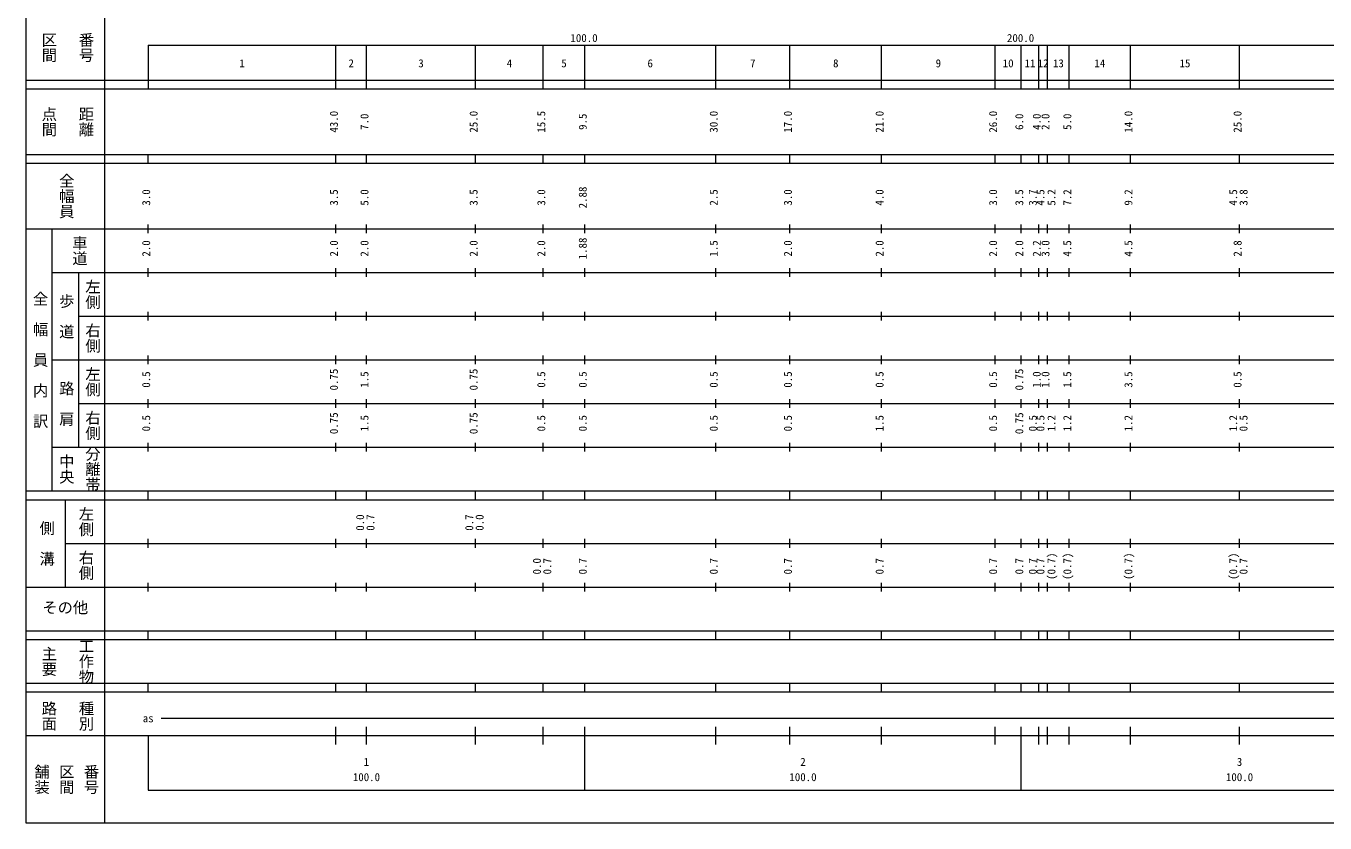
# Model space of a CAD drawing. Units: millimetres on the paper, enlarged 1000 times. Extents: x 63590 to 703590, y -443 to 359557.
# Drawn here: x 63590 to 361168, y -443 to 181966 of the extents above; entities that cross this region are included whole.
import ezdxf
from ezdxf.enums import TextEntityAlignment as Align

# ---------------------------------------------------------------- set-up
doc = ezdxf.new("R2010")
doc.units = ezdxf.units.MM
doc.header["$LTSCALE"] = 1000
doc.layers.add('S-SUV', color=7, linetype='Continuous', lineweight=13)
doc.styles.add('@ＭＳ ゴシック', font='')
doc.styles.add('ＭＳ ゴシック', font='')
doc.styles.get('@ＭＳ ゴシック').set_extended_font_data('@MS Gothic')
doc.styles.get('ＭＳ ゴシック').set_extended_font_data('MS Gothic')

msp = doc.modelspace()

# ---------------------------------------------------------------- linework, layer by layer
at = {"layer": 'S-SUV'}
for p, q in [((63590, 359557), (63590, -443)), ((81590, 349557), (81590, -443)), ((91590, 177557), (602590, 177557)), ((91590, 177557), (91590, 167557)), ((134590, 167557), (134590, 177557)), ((141590, 167557), (141590, 177557)), ((166590, 167557), (166590, 177557)), ((182090, 167557), (182090, 177557)), ((191590, 167557), (191590, 177557)), ((221590, 167557), (221590, 177557)), ((238590, 167557), (238590, 177557)), ((259590, 167557), (259590, 177557)), ((285590, 167557), (285590, 177557)), ((291590, 167557), (291590, 177557)), ((295590, 167557), (295590, 177557)), ((297590, 167557), (297590, 177557)), ((302590, 167557), (302590, 177557)), ((316590, 167557), (316590, 177557)), ((341590, 167557), (341590, 177557)), ((63590, 169557), (602590, 169557)), ((63590, 167557), (602590, 167557)), ((63590, 152557), (602590, 152557)), ((91590, 150557), (91590, 152557)), ((134590, 150557), (134590, 152557)), ((141590, 150557), (141590, 152557)), ((166590, 150557), (166590, 152557)), ((182090, 150557), (182090, 152557)), ((191590, 150557), (191590, 152557)), ((221590, 150557), (221590, 152557)), ((238590, 150557), (238590, 152557)), ((259590, 150557), (259590, 152557)), ((285590, 150557), (285590, 152557)), ((291590, 150557), (291590, 152557)), ((295590, 150557), (295590, 152557)), ((297590, 150557), (297590, 152557)), ((302590, 150557), (302590, 152557)), ((316590, 150557), (316590, 152557)), ((341590, 150557), (341590, 152557)), ((63590, 150557), (602590, 150557)), ((63590, 135557), (602590, 135557)), ((69590, 75557), (69590, 135557)), ((91590, 134557), (91590, 136557)), ((134590, 134557), (134590, 136557)), ((141590, 134557), (141590, 136557)), ((166590, 134557), (166590, 136557)), ((182090, 134557), (182090, 136557)), ((191590, 134557), (191590, 136557)), ((221590, 134557), (221590, 136557)), ((238590, 134557), (238590, 136557)), ((259590, 134557), (259590, 136557)), ((285590, 134557), (285590, 136557)), ((291590, 134557), (291590, 136557)), ((295590, 134557), (295590, 136557)), ((297590, 134557), (297590, 136557)), ((302590, 134557), (302590, 136557)), ((316590, 134557), (316590, 136557)), ((341590, 134557), (341590, 136557)), ((69590, 125557), (602590, 125557)), ((75590, 125557), (75590, 85557)), ((91590, 124557), (91590, 126557)), ((134590, 124557), (134590, 126557)), ((141590, 124557), (141590, 126557)), ((166590, 124557), (166590, 126557)), ((182090, 124557), (182090, 126557)), ((191590, 124557), (191590, 126557)), ((221590, 124557), (221590, 126557)), ((238590, 124557), (238590, 126557)), ((259590, 124557), (259590, 126557)), ((285590, 124557), (285590, 126557)), ((291590, 124557), (291590, 126557)), ((295590, 124557), (295590, 126557)), ((297590, 124557), (297590, 126557)), ((302590, 124557), (302590, 126557)), ((316590, 124557), (316590, 126557)), ((341590, 124557), (341590, 126557)), ((91590, 114557), (91590, 116557)), ((134590, 114557), (134590, 116557)), ((141590, 114557), (141590, 116557)), ((166590, 114557), (166590, 116557)), ((182090, 114557), (182090, 116557)), ((191590, 114557), (191590, 116557)), ((221590, 114557), (221590, 116557)), ((238590, 114557), (238590, 116557)), ((259590, 114557), (259590, 116557)), ((285590, 114557), (285590, 116557)), ((291590, 114557), (291590, 116557)), ((295590, 114557), (295590, 116557)), ((297590, 114557), (297590, 116557)), ((302590, 114557), (302590, 116557)), ((316590, 114557), (316590, 116557)), ((341590, 114557), (341590, 116557)), ((75590, 115557), (602590, 115557)), ((69590, 105557), (602590, 105557)), ((91590, 104557), (91590, 106557)), ((134590, 104557), (134590, 106557)), ((141590, 104557), (141590, 106557)), ((166590, 104557), (166590, 106557)), ((182090, 104557), (182090, 106557)), ((191590, 104557), (191590, 106557)), ((221590, 104557), (221590, 106557)), ((238590, 104557), (238590, 106557)), ((259590, 104557), (259590, 106557)), ((285590, 104557), (285590, 106557)), ((291590, 104557), (291590, 106557)), ((295590, 104557), (295590, 106557)), ((297590, 104557), (297590, 106557)), ((302590, 104557), (302590, 106557)), ((316590, 104557), (316590, 106557)), ((341590, 104557), (341590, 106557)), ((75590, 95557), (602590, 95557)), ((91590, 94557), (91590, 96557)), ((134590, 94557), (134590, 96557)), ((141590, 94557), (141590, 96557)), ((166590, 94557), (166590, 96557)), ((182090, 94557), (182090, 96557)), ((191590, 94557), (191590, 96557)), ((221590, 94557), (221590, 96557)), ((238590, 94557), (238590, 96557)), ((259590, 94557), (259590, 96557)), ((285590, 94557), (285590, 96557)), ((291590, 94557), (291590, 96557)), ((295590, 94557), (295590, 96557)), ((297590, 94557), (297590, 96557)), ((302590, 94557), (302590, 96557)), ((316590, 94557), (316590, 96557)), ((341590, 94557), (341590, 96557)), ((91590, 84557), (91590, 86557)), ((134590, 84557), (134590, 86557)), ((141590, 84557), (141590, 86557)), ((166590, 84557), (166590, 86557)), ((182090, 84557), (182090, 86557)), ((191590, 84557), (191590, 86557)), ((221590, 84557), (221590, 86557)), ((238590, 84557), (238590, 86557)), ((259590, 84557), (259590, 86557)), ((285590, 84557), (285590, 86557)), ((291590, 84557), (291590, 86557)), ((295590, 84557), (295590, 86557)), ((297590, 84557), (297590, 86557)), ((302590, 84557), (302590, 86557)), ((316590, 84557), (316590, 86557)), ((341590, 84557), (341590, 86557)), ((69590, 85557), (602590, 85557)), ((63590, 75557), (602590, 75557)), ((91590, 73557), (91590, 75557)), ((134590, 73557), (134590, 75557)), ((141590, 73557), (141590, 75557)), ((166590, 73557), (166590, 75557)), ((182090, 73557), (182090, 75557)), ((191590, 73557), (191590, 75557)), ((221590, 73557), (221590, 75557)), ((238590, 73557), (238590, 75557)), ((259590, 73557), (259590, 75557)), ((285590, 73557), (285590, 75557)), ((291590, 73557), (291590, 75557)), ((295590, 73557), (295590, 75557)), ((297590, 73557), (297590, 75557)), ((302590, 73557), (302590, 75557)), ((316590, 73557), (316590, 75557)), ((341590, 73557), (341590, 75557)), ((63590, 73557), (602590, 73557)), ((72590, 73557), (72590, 53557)), ((72590, 63557), (602590, 63557)), ((91590, 62557), (91590, 64557)), ((134590, 62557), (134590, 64557)), ((141590, 62557), (141590, 64557)), ((166590, 62557), (166590, 64557)), ((182090, 62557), (182090, 64557)), ((191590, 62557), (191590, 64557)), ((221590, 62557), (221590, 64557)), ((238590, 62557), (238590, 64557)), ((259590, 62557), (259590, 64557)), ((285590, 62557), (285590, 64557)), ((291590, 62557), (291590, 64557)), ((295590, 62557), (295590, 64557)), ((297590, 62557), (297590, 64557)), ((302590, 62557), (302590, 64557)), ((316590, 62557), (316590, 64557)), ((341590, 62557), (341590, 64557)), ((91590, 52557), (91590, 54557)), ((134590, 52557), (134590, 54557)), ((141590, 52557), (141590, 54557)), ((166590, 52557), (166590, 54557)), ((182090, 52557), (182090, 54557)), ((191590, 52557), (191590, 54557)), ((221590, 52557), (221590, 54557)), ((238590, 52557), (238590, 54557)), ((259590, 52557), (259590, 54557)), ((285590, 52557), (285590, 54557)), ((291590, 52557), (291590, 54557)), ((295590, 52557), (295590, 54557)), ((297590, 52557), (297590, 54557)), ((302590, 52557), (302590, 54557)), ((316590, 52557), (316590, 54557)), ((341590, 52557), (341590, 54557)), ((63590, 53557), (602590, 53557)), ((63590, 43557), (602590, 43557)), ((91590, 41557), (91590, 43557)), ((134590, 41557), (134590, 43557)), ((141590, 41557), (141590, 43557)), ((166590, 41557), (166590, 43557)), ((182090, 41557), (182090, 43557)), ((191590, 41557), (191590, 43557)), ((221590, 41557), (221590, 43557)), ((238590, 41557), (238590, 43557)), ((259590, 41557), (259590, 43557)), ((285590, 41557), (285590, 43557)), ((291590, 41557), (291590, 43557)), ((295590, 41557), (295590, 43557)), ((297590, 41557), (297590, 43557)), ((302590, 41557), (302590, 43557)), ((316590, 41557), (316590, 43557)), ((341590, 41557), (341590, 43557)), ((63590, 41557), (602590, 41557)), ((63590, 31557), (602590, 31557)), ((91590, 29557), (91590, 31557)), ((134590, 29557), (134590, 31557)), ((141590, 29557), (141590, 31557)), ((166590, 29557), (166590, 31557)), ((182090, 29557), (182090, 31557)), ((191590, 29557), (191590, 31557)), ((221590, 29557), (221590, 31557)), ((238590, 29557), (238590, 31557)), ((259590, 29557), (259590, 31557)), ((285590, 29557), (285590, 31557)), ((291590, 29557), (291590, 31557)), ((295590, 29557), (295590, 31557)), ((297590, 29557), (297590, 31557)), ((302590, 29557), (302590, 31557)), ((316590, 29557), (316590, 31557)), ((341590, 29557), (341590, 31557)), ((63590, 29557), (602590, 29557)), ((94590, 23557), (588590, 23557)), ((134590, 17557), (134590, 21557)), ((141590, 17557), (141590, 21557)), ((166590, 17557), (166590, 21557)), ((182090, 17557), (182090, 21557)), ((191590, 7057), (191590, 21557)), ((221590, 17557), (221590, 21557)), ((238590, 17557), (238590, 21557)), ((259590, 17557), (259590, 21557)), ((285590, 17557), (285590, 21557)), ((291590, 7057), (291590, 21557)), ((295590, 17557), (295590, 21557)), ((297590, 17557), (297590, 21557)), ((302590, 17557), (302590, 21557)), ((316590, 17557), (316590, 21557)), ((341590, 17557), (341590, 21557)), ((63590, 19557), (602590, 19557)), ((91590, 19557), (91590, 7057)), ((91590, 7057), (602590, 7057)), ((63590, -443), (703590, -443))]:
    msp.add_line(p, q, dxfattribs=at)

# ---------------------------------------------------------------- texts
for s, height, rotation, style, p in [('区間', 2566, 270, '@ＭＳ ゴシック', (66840, 180557)), ('番号', 2566, 270, '@ＭＳ ゴシック', (75340, 180557)), ('点間', 2566, 270, '@ＭＳ ゴシック', (66840, 163557)), ('距離', 2566, 270, '@ＭＳ ゴシック', (75340, 163557)), ('43.0', 1833, 90, 'ＭＳ ゴシック', (135590, 157557)), ('7.0', 1833, 90, 'ＭＳ ゴシック', (142590, 158182)), ('25.0', 1833, 90, 'ＭＳ ゴシック', (167590, 157557)), ('15.5', 1833, 90, 'ＭＳ ゴシック', (183090, 157557)), ('9.5', 1833, 90, 'ＭＳ ゴシック', (192590, 158182)), ('30.0', 1833, 90, 'ＭＳ ゴシック', (222590, 157557)), ('17.0', 1833, 90, 'ＭＳ ゴシック', (239590, 157557)), ('21.0', 1833, 90, 'ＭＳ ゴシック', (260590, 157557)), ('26.0', 1833, 90, 'ＭＳ ゴシック', (286590, 157557)), ('6.0', 1833, 90, 'ＭＳ ゴシック', (292590, 158182)), ('4.0', 1833, 90, 'ＭＳ ゴシック', (296590, 158182)), ('2.0', 1833, 90, 'ＭＳ ゴシック', (298590, 158182)), ('5.0', 1833, 90, 'ＭＳ ゴシック', (303590, 158182)), ('14.0', 1833, 90, 'ＭＳ ゴシック', (317590, 157557)), ('25.0', 1833, 90, 'ＭＳ ゴシック', (342590, 157557)), ('全幅員', 2566, 270, '@ＭＳ ゴシック', (70840, 148307)), ('3.0', 1833, 90, 'ＭＳ ゴシック', (92590, 140856)), ('3.5', 1833, 90, 'ＭＳ ゴシック', (135590, 140856)), ('5.0', 1833, 90, 'ＭＳ ゴシック', (142590, 140856)), ('3.5', 1833, 90, 'ＭＳ ゴシック', (167590, 140856)), ('3.0', 1833, 90, 'ＭＳ ゴシック', (183090, 140856)), ('2.88', 1833, 90, 'ＭＳ ゴシック', (192590, 140231)), ('2.5', 1833, 90, 'ＭＳ ゴシック', (222590, 140856)), ('3.0', 1833, 90, 'ＭＳ ゴシック', (239590, 140856)), ('4.0', 1833, 90, 'ＭＳ ゴシック', (260590, 140856)), ('3.0', 1833, 90, 'ＭＳ ゴシック', (286590, 140856)), ('3.5', 1833, 90, 'ＭＳ ゴシック', (292590, 140856)), ('3.7', 1833, 90, 'ＭＳ ゴシック', (295679, 140856)), ('4.5', 1833, 90, 'ＭＳ ゴシック', (297438, 140856)), ('5.2', 1833, 90, 'ＭＳ ゴシック', (299960, 140856)), ('7.2', 1833, 90, 'ＭＳ ゴシック', (303590, 140856)), ('9.2', 1833, 90, 'ＭＳ ゴシック', (317590, 140856)), ('4.5', 1833, 90, 'ＭＳ ゴシック', (341590, 140856)), ('3.8', 1833, 90, 'ＭＳ ゴシック', (343960, 140856)), ('車道', 2566, 270, '@ＭＳ ゴシック', (73840, 134057)), ('2.0', 1833, 90, 'ＭＳ ゴシック', (92590, 129182)), ('2.0', 1833, 90, 'ＭＳ ゴシック', (135590, 129182)), ('2.0', 1833, 90, 'ＭＳ ゴシック', (142590, 129182)), ('2.0', 1833, 90, 'ＭＳ ゴシック', (167590, 129182)), ('2.0', 1833, 90, 'ＭＳ ゴシック', (183090, 129182)), ('1.88', 1833, 90, 'ＭＳ ゴシック', (192590, 128557)), ('1.5', 1833, 90, 'ＭＳ ゴシック', (222590, 129182)), ('2.0', 1833, 90, 'ＭＳ ゴシック', (239590, 129182)), ('2.0', 1833, 90, 'ＭＳ ゴシック', (260590, 129182)), ('2.0', 1833, 90, 'ＭＳ ゴシック', (286590, 129182)), ('2.0', 1833, 90, 'ＭＳ ゴシック', (292590, 129182)), ('2.2', 1833, 90, 'ＭＳ ゴシック', (296590, 129182)), ('3.0', 1833, 90, 'ＭＳ ゴシック', (298590, 129182)), ('4.5', 1833, 90, 'ＭＳ ゴシック', (303590, 129182)), ('4.5', 1833, 90, 'ＭＳ ゴシック', (317590, 129182)), ('2.8', 1833, 90, 'ＭＳ ゴシック', (342590, 129182)), ('左側', 2566, 270, '@ＭＳ ゴシック', (76840, 124057)), ('全\u3000幅\u3000員\u3000内\u3000訳', 2566, 270, '@ＭＳ ゴシック', (64840, 121307)), ('歩\u3000道', 2566, 270, '@ＭＳ ゴシック', (70840, 120807)), ('右側', 2566, 270, '@ＭＳ ゴシック', (76840, 114057)), ('左側', 2566, 270, '@ＭＳ ゴシック', (76840, 104057)), ('0.5', 1833, 90, 'ＭＳ ゴシック', (92590, 99182)), ('0.75', 1833, 90, 'ＭＳ ゴシック', (135590, 98557)), ('1.5', 1833, 90, 'ＭＳ ゴシック', (142590, 99182)), ('0.75', 1833, 90, 'ＭＳ ゴシック', (167590, 98557)), ('0.5', 1833, 90, 'ＭＳ ゴシック', (183090, 99182)), ('0.5', 1833, 90, 'ＭＳ ゴシック', (192590, 99182)), ('0.5', 1833, 90, 'ＭＳ ゴシック', (222590, 99182)), ('0.5', 1833, 90, 'ＭＳ ゴシック', (239590, 99182)), ('0.5', 1833, 90, 'ＭＳ ゴシック', (260590, 99182)), ('0.5', 1833, 90, 'ＭＳ ゴシック', (286590, 99182)), ('0.75', 1833, 90, 'ＭＳ ゴシック', (292590, 98557)), ('1.0', 1833, 90, 'ＭＳ ゴシック', (296590, 99182)), ('1.0', 1833, 90, 'ＭＳ ゴシック', (298590, 99182)), ('1.5', 1833, 90, 'ＭＳ ゴシック', (303590, 99182)), ('3.5', 1833, 90, 'ＭＳ ゴシック', (317590, 99182)), ('0.5', 1833, 90, 'ＭＳ ゴシック', (342590, 99182)), ('路\u3000肩', 2566, 270, '@ＭＳ ゴシック', (70840, 100807)), ('右側', 2566, 270, '@ＭＳ ゴシック', (76840, 94057)), ('0.5', 1833, 90, 'ＭＳ ゴシック', (92590, 89182)), ('0.75', 1833, 90, 'ＭＳ ゴシック', (135590, 88557)), ('1.5', 1833, 90, 'ＭＳ ゴシック', (142590, 89182)), ('0.75', 1833, 90, 'ＭＳ ゴシック', (167590, 88557)), ('0.5', 1833, 90, 'ＭＳ ゴシック', (183090, 89182)), ('0.5', 1833, 90, 'ＭＳ ゴシック', (192590, 89182)), ('0.5', 1833, 90, 'ＭＳ ゴシック', (222590, 89182)), ('0.5', 1833, 90, 'ＭＳ ゴシック', (239590, 89182)), ('1.5', 1833, 90, 'ＭＳ ゴシック', (260590, 89182)), ('0.5', 1833, 90, 'ＭＳ ゴシック', (286590, 89182)), ('0.75', 1833, 90, 'ＭＳ ゴシック', (292590, 88557)), ('0.5', 1833, 90, 'ＭＳ ゴシック', (295679, 89182)), ('0.5', 1833, 90, 'ＭＳ ゴシック', (297438, 89182)), ('1.2', 1833, 90, 'ＭＳ ゴシック', (299960, 89182)), ('1.2', 1833, 90, 'ＭＳ ゴシック', (303590, 89182)), ('1.2', 1833, 90, 'ＭＳ ゴシック', (317590, 89182)), ('1.2', 1833, 90, 'ＭＳ ゴシック', (341590, 89182)), ('0.5', 1833, 90, 'ＭＳ ゴシック', (343960, 89182)), ('中央', 2566, 270, '@ＭＳ ゴシック', (70840, 84057)), ('分離帯', 2566, 270, '@ＭＳ ゴシック', (76840, 85807)), ('左側', 2566, 270, '@ＭＳ ゴシック', (75340, 72057)), ('側\u3000溝', 2566, 270, '@ＭＳ ゴシック', (66340, 68807)), ('0.0', 1833, 90, 'ＭＳ ゴシック', (141590, 66446)), ('0.7', 1833, 90, 'ＭＳ ゴシック', (143960, 66446)), ('0.7', 1833, 90, 'ＭＳ ゴシック', (166590, 66446)), ('0.0', 1833, 90, 'ＭＳ ゴシック', (168960, 66446)), ('右側', 2566, 270, '@ＭＳ ゴシック', (75340, 62057)), ('0.0', 1833, 90, 'ＭＳ ゴシック', (182090, 56446)), ('0.7', 1833, 90, 'ＭＳ ゴシック', (184460, 56446)), ('0.7', 1833, 90, 'ＭＳ ゴシック', (192590, 56446)), ('0.7', 1833, 90, 'ＭＳ ゴシック', (222590, 56446)), ('0.7', 1833, 90, 'ＭＳ ゴシック', (239590, 56446)), ('0.7', 1833, 90, 'ＭＳ ゴシック', (260590, 56446)), ('0.7', 1833, 90, 'ＭＳ ゴシック', (286590, 56446)), ('0.7', 1833, 90, 'ＭＳ ゴシック', (292590, 56446)), ('0.7', 1833, 90, 'ＭＳ ゴシック', (295679, 56446)), ('0.7', 1833, 90, 'ＭＳ ゴシック', (297438, 56446)), ('(0.7)', 1833, 90, 'ＭＳ ゴシック', (299960, 55196)), ('(0.7)', 1833, 90, 'ＭＳ ゴシック', (303590, 55196)), ('(0.7)', 1833, 90, 'ＭＳ ゴシック', (317590, 55196)), ('(0.7)', 1833, 90, 'ＭＳ ゴシック', (341590, 55196)), ('0.7', 1833, 90, 'ＭＳ ゴシック', (343960, 56446)), ('主要', 2566, 270, '@ＭＳ ゴシック', (66840, 40057)), ('工作物', 2566, 270, '@ＭＳ ゴシック', (75340, 41807)), ('路面', 2566, 270, '@ＭＳ ゴシック', (66840, 27557)), ('種別', 2566, 270, '@ＭＳ ゴシック', (75340, 27557)), ('舗装', 2566, 270, '@ＭＳ ゴシック', (65173, 13057)), ('区間', 2566, 270, '@ＭＳ ゴシック', (70840, 13057)), ('番号', 2566, 270, '@ＭＳ ゴシック', (76506, 13057))]:
    msp.add_text(s, height=height, rotation=rotation, dxfattribs=dict(at, style=style)).set_placement(p, align=Align.BOTTOM_LEFT)
at = {"layer": 'S-SUV', "style": 'ＭＳ ゴシック'}
for s, height, p in [('100.0', 1833, (188309, 177752)), ('200.0', 1833, (288309, 177752)), ('1', 1833, (112465, 171962)), ('2', 1833, (137465, 171962)), ('3', 1833, (153465, 171962)), ('4', 1833, (173715, 171962)), ('5', 1833, (186215, 171962)), ('6', 1833, (205965, 171962)), ('7', 1833, (229465, 171962)), ('8', 1833, (248465, 171962)), ('9', 1833, (271965, 171962)), ('10', 1833, (287340, 171962)), ('11', 1833, (292340, 171962)), ('12', 1833, (295340, 171962)), ('13', 1833, (298840, 171962)), ('14', 1833, (308340, 171962)), ('15', 1833, (327840, 171962)), ('その他', 2566, (67340, 46807)), ('as', 1833, (90340, 22057)), ('1', 1833, (140965, 12080)), ('2', 1833, (240965, 12080)), ('3', 1833, (340965, 12080)), ('100.0', 1833, (138465, 8590)), ('100.0', 1833, (238465, 8590)), ('100.0', 1833, (338465, 8590))]:
    msp.add_text(s, height=height, dxfattribs=at).set_placement(p, align=Align.BOTTOM_LEFT)

doc.saveas('drawing.dxf')
